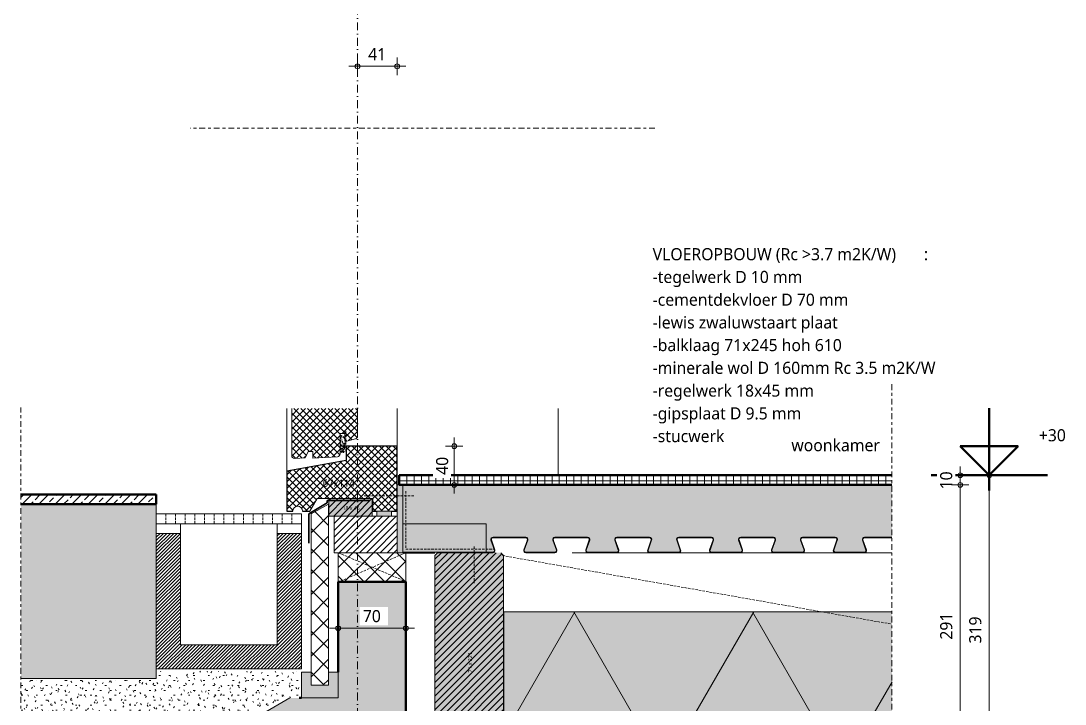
# Model space of a CAD drawing. Header units: millimetres. Extents: x 2927 to 18500, y -7154 to 6447.
# Drawn here: x 7228 to 8308, y -2173 to -1467 of the extents above; entities that cross this region are included whole.
import ezdxf

# ---------------------------------------------------------------- set-up
doc = ezdxf.new("R2010")
doc.units = ezdxf.units.MM
for name, pattern in [('MV_center', [15, 6, -3, 3, -3]), ('MV_hidden', [3.75, 2.5, -1.25]), ('MV_stramien', [16, 8, -4, 0, -4])]:
    doc.linetypes.add(name, pattern=pattern)
for name, color, linetype, lineweight in [('A-ANNO-DIMS', 211, 'Continuous', 13), ('A-ANNO-DIMS-5', 211, 'Continuous', 13), ('A-ANNO-NOTE', 131, 'Continuous', 18), ('A-DETL', 90, 'Continuous', 13), ('A-DETL-GENF', 92, 'Continuous', 18), ('A-DETL-MEDM', 33, 'Continuous', 18), ('G-ANNO-TEXT', 231, 'Continuous', 13)]:
    doc.layers.add(name, color=color, linetype=linetype, lineweight=lineweight)
doc.styles.add('Segoe UI', font='segoeui.ttf', dxfattribs={"height": 7.5})
doc.styles.add('Segoe UI_1', font='segoeui.ttf', dxfattribs={"height": 4})
doc.styles.add('Segoe UI_3', font='segoeui.ttf', dxfattribs={"height": 12.5})
doc.styles.add('Segoe UI_B', font='segoeui.ttf', dxfattribs={"height": 12.5})
doc.dimstyles.new('2_5_mm', dxfattribs={"dimscale": 304.8, "dimtxt": 13.092049, "dimasz": 0.016404, "dimexe": 0.029528, "dimexo": 0.0625, "dimgap": 0.014764, "dimtad": 1, "dimdec": 0, "dimzin": 0, "dimdsep": 46, "dimtxsty": 'Segoe UI_3', "dimblk1": 'DOTBLANK', "dimblk2": 'DOTBLANK', "dimsah": 1, "dimcen": 0.09, "dimdle": 0.029528, "dimazin": 0, "dimtfac": 1, "dimtdec": 4, "dimtix": 1, "dimtmove": 0, "dimatfit": 3, "dimfxl": 0.029528, "dimfxlon": 1, "dimtvp": 1, "dimtfill": 1, "dimtolj": 1, "dimtzin": 0, "dimarcsym": 2})
doc.dimstyles.new('2_5_mm_controle', dxfattribs={"dimscale": 304.8, "dimtxt": 13.092049, "dimasz": 0.016404, "dimexe": 0.029528, "dimexo": 0.0625, "dimgap": 0.008202, "dimtad": 1, "dimdec": 0, "dimzin": 0, "dimdsep": 46, "dimtxsty": 'Segoe UI_3', "dimblk1": 'DOTBLANK', "dimblk2": 'DOTBLANK', "dimsah": 1, "dimcen": 0.09, "dimdle": 0.029528, "dimazin": 0, "dimtfac": 1, "dimtdec": 4, "dimtix": 1, "dimtmove": 0, "dimatfit": 3, "dimfxl": 0.029528, "dimfxlon": 1, "dimtvp": 1, "dimtfill": 1, "dimtolj": 1, "dimtzin": 0, "dimarcsym": 2})
pattern_1 = [(45, (0, 0), (-3.535534, 3.535534), []), (135, (0, 0), (-3.535534, -3.535534), [])]
pattern_2 = [(45, (0, 0), (-10.606602, 10.606602), []), (135, (0, 0), (-10.606602, -10.606602), [])]

# ---------------------------------------------------------------- blocks, each defined once
blk = doc.blocks.new('42 isolatie - Type 1-3771694-Details Domera')
at = {"layer": 'A-DETL-GENF'}
blk.add_hatch(color=256, dxfattribs=at).paths.add_polyline_path([(0.3, 0.8), (401.8, 0.8), (401.8, 160.8), (0.3, 160.8), (0.3, 3.6)])
at = {"layer": 'A-DETL-GENF', "lineweight": 13}
h = blk.add_hatch(dxfattribs=at)
h.set_pattern_fill('FP_48', color=256, style=0, pattern_type=2)
h.set_pattern_definition([(60, (-2360.91, 160.98), (-138.564, 80), []), (120, (-2360.91, 160.98), (-138.564, -80), [])])
h.paths.add_polyline_path([(0.3, 0.8), (401.8, 0.8), (401.8, 160.8), (0.3, 160.8), (0.3, 3.6)])
at = {"layer": 'A-DETL-GENF'}
for p, q in [((401.8, 160.8), (0.3, 160.8)), ((0.3, 160.8), (0.3, 3.6)), ((401.8, 160.8), (0.3, 160.8)), ((0.3, 3.6), (0.3, 0.8)), ((0.3, 0.8), (72.4, 0.8)), ((72.4, 0.8), (75.3, 0.8)), ((75.3, 0.8), (93.8, 0.8)), ((93.8, 0.8), (153.4, 0.8)), ((93.8, 0.8), (153.4, 0.8)), ((153.4, 0.8), (198.4, 0.8)), ((198.4, 0.8), (401.8, 0.8)), ((198.4, 0.8), (401.8, 0.8))]:
    blk.add_line(p, q, dxfattribs=at)
blk = doc.blocks.new('00 hout_rechthoekig_sls - Vuren 71x221-V134-Details Domera')
at = {"layer": 'A-DETL-GENF'}
blk.add_hatch(color=256, dxfattribs=at).paths.add_polyline_path([(221, -68.2), (221, -2.8), (218.2, 0), (2.8, 0), (0, -2.8), (0, -68.2), (2.8, -71), (218.2, -71)])
at = {"layer": 'A-DETL-MEDM', "lineweight": 13}
h = blk.add_hatch(dxfattribs=at)
h.set_pattern_fill('FP_182', color=256, style=0, pattern_type=2)
h.set_pattern_definition([(135, (-2016.842, -7727.438), (-3.535534, -3.535534), [])])
h.paths.add_polyline_path([(221, -68.2), (221, -2.8), (218.2, 0), (2.8, 0), (0, -2.8), (0, -68.2), (2.8, -71), (218.2, -71)])
at = {"layer": 'A-DETL-MEDM'}
for p, q in [((0, -2.8), (2.8, 0)), ((2.8, 0), (0, -2.8)), ((2.8, 0), (218.2, 0)), ((218.2, 0), (221, -2.8)), ((218.2, 0), (221, -2.8)), ((221, -68.2), (221, -2.8)), ((0, -36.5), (0, -68.2)), ((2.8, -71), (0, -68.2)), ((0, -68.2), (2.8, -71)), ((2.8, -71), (218.2, -71)), ((221, -68.2), (218.2, -71)), ((218.2, -71), (221, -68.2))]:
    blk.add_line(p, q, dxfattribs=at)
blk = doc.blocks.new('42 isolatie - Type 1-3771674-Details Domera')
at = {"layer": 'A-DETL-GENF'}
blk.add_hatch(color=256, dxfattribs=at).paths.add_polyline_path([(0.3, -0.8), (0.3, -6.8), (70.3, -6.8), (70.3, -0.8), (38.3, -0.8)])
for p, q in [((0.3, -0.8), (0.3, -6.8)), ((0.3, -6.8), (70.3, -6.8)), ((43.3, -0.8), (38.3, -0.8)), ((70.3, -2.7), (70.3, -0.8))]:
    blk.add_line(p, q, dxfattribs=at)
blk = doc.blocks.new('00 hout_rechthoekig_sls - Vuren 18x45-V135-Details Domera')
at = {"layer": 'A-DETL-GENF', "lineweight": 13}
blk.add_hatch(color=256, dxfattribs=at).paths.add_polyline_path([(45, 0), (45, 18), (0, 18), (0, 0)])
at = {"layer": 'A-DETL-MEDM', "lineweight": 13}
h = blk.add_hatch(dxfattribs=at)
h.set_pattern_fill('FP_183', color=256, style=0, pattern_type=2)
h.set_pattern_definition([(45, (-7546.702, 1978.851), (-3.535534, 3.535534), [])])
h.paths.add_polyline_path([(45, 0), (45, 18), (0, 18), (0, 0)])
at = {"layer": 'A-DETL-MEDM'}
for p, q in [((45, 18), (0, 18)), ((0, 18), (0, 0)), ((45, 18), (0, 18)), ((45, 0), (45, 18)), ((45, 0), (45, 18)), ((45, 0), (45, 18)), ((0, 0), (45, 0))]:
    blk.add_line(p, q, dxfattribs=at)
blk = doc.blocks.new('NLRS_00_DI_maskeer - Type 1-4234595-Details Domera')
at = {"layer": 'A-DETL-GENF', "linetype": 'MV_center'}
blk.add_line((-100, 0), (380.5, 0), dxfattribs=at)
blk = doc.blocks.new('NLRS_00_DI_maskeer - Type 1-V137-Details Domera')
at = {"layer": 'A-DETL-GENF', "linetype": 'MV_center'}
blk.add_line((355, 0), (-100, 0), dxfattribs=at)
blk = doc.blocks.new('23 Zwaluwstaartplaat - Lewis Zwaluwstaartplaat-V138-Details Domera')
at = {"layer": 'A-DETL-GENF'}
blk.add_hatch(color=256, dxfattribs=at).paths.add_polyline_path([(354.1, 0), (383.9, 0), (384.4, 0.1), (384.9, 0.3), (385.4, 0.6), (385.7, 1), (386, 1.4), (386.1, 1.9), (386.1, 2.5), (386, 3), (382.3, 13.6), (382.4, 14), (382.5, 14.4), (382.7, 14.8), (382.9, 15.1), (383.3, 15.3), (383.7, 15.5), (384.1, 15.5), (412.5, 15.5), (412.5, 16), (384.1, 16), (383.6, 15.9), (382.9, 15.7), (382.5, 15.3), (382.3, 15), (381.9, 14.4), (381.9, 14), (381.8, 13.5), (382, 13), (385.7, 2.4), (385.6, 2), (385.4, 1.4), (385.3, 1.2), (384.9, 0.9), (384.7, 0.7), (384.3, 0.5), (383.9, 0.5), (353.7, 0.5), (353.3, 0.7), (352.9, 1), (352.6, 1.4), (352.5, 1.6), (352.4, 2), (352.4, 2.5), (352.5, 3), (356.1, 13.2), (356.1, 13.6), (356.1, 14.1), (356, 14.6), (355.7, 15.1), (355.3, 15.5), (354.7, 15.8), (354.4, 15.9), (353.9, 16), (320.1, 16), (319.6, 15.9), (318.9, 15.7), (318.5, 15.3), (318.3, 15), (317.9, 14.4), (317.9, 14), (317.8, 13.5), (318, 13), (321.7, 2.4), (321.6, 2), (321.4, 1.4), (321.3, 1.2), (320.9, 0.9), (320.7, 0.7), (320.3, 0.5), (319.9, 0.5), (289.7, 0.6), (289.3, 0.7), (288.9, 1), (288.6, 1.4), (288.5, 1.6), (288.4, 2), (288.4, 2.5), (288.5, 3), (292.1, 13.2), (292.1, 13.6), (292.1, 14.1), (291.9, 14.8), (291.7, 15.2), (291.3, 15.5), (290.9, 15.7), (290.4, 15.9), (289.9, 16), (256.1, 16), (255.6, 15.9), (254.9, 15.7), (254.5, 15.3), (254.3, 15), (254, 14.6), (253.9, 14), (253.8, 13.5), (254, 13), (257.7, 2.4), (257.6, 2), (257.4, 1.4), (257.3, 1.2), (256.9, 0.9), (256.7, 0.7), (256.3, 0.5), (255.9, 0.5), (225.7, 0.5), (225.3, 0.7), (224.9, 1), (224.6, 1.4), (224.5, 1.6), (224.4, 2), (224.4, 2.5), (224.5, 3), (228.1, 13.2), (228.2, 13.5), (228.1, 14.1), (227.9, 14.8), (227.7, 15.1), (227.3, 15.5), (226.7, 15.8), (226.4, 15.9), (225.9, 16), (192.1, 16), (191.6, 15.9), (190.9, 15.7), (190.5, 15.3), (190.3, 15), (189.9, 14.4), (189.9, 14.1), (189.8, 13.5), (190, 13), (193.7, 2.4), (193.6, 2), (193.4, 1.4), (193.3, 1.2), (192.9, 0.9), (192.7, 0.7), (192.3, 0.5), (191.9, 0.5), (161.7, 0.5), (161.3, 0.7), (160.9, 1), (160.6, 1.4), (160.5, 1.6), (160.4, 2), (160.4, 2.5), (160.5, 3), (164.1, 13.2), (164.2, 13.5), (164.1, 14.1), (163.9, 14.8), (163.7, 15.1), (163.3, 15.5), (162.7, 15.8), (162.4, 15.9), (161.9, 16), (128.1, 16), (127.6, 15.9), (126.9, 15.7), (126.5, 15.3), (126.3, 15), (125.9, 14.4), (125.9, 14.1), (125.8, 13.5), (126, 13), (129.7, 2.4), (129.6, 2), (129.4, 1.4), (129.3, 1.2), (128.9, 0.9), (128.7, 0.7), (128.3, 0.5), (127.9, 0.5), (97.7, 0.5), (97.3, 0.7), (96.9, 1), (96.6, 1.4), (96.5, 1.6), (96.4, 2), (96.4, 2.5), (96.5, 3), (100.1, 13.2), (100.2, 13.5), (100.1, 14.1), (99.9, 14.8), (99.7, 15.1), (99.3, 15.5), (98.7, 15.8), (98.4, 15.9), (97.9, 16), (64.1, 16), (63.6, 15.9), (62.9, 15.7), (62.5, 15.3), (62.3, 15), (61.9, 14.4), (61.9, 14.1), (61.8, 13.5), (62, 13), (65.7, 2.4), (65.6, 2), (65.4, 1.4), (65.3, 1.2), (64.9, 0.9), (64.7, 0.7), (64.3, 0.5), (63.9, 0.5), (33.7, 0.5), (33.3, 0.7), (32.8, 1), (32.6, 1.4), (32.5, 1.6), (32.4, 2), (32.4, 2.5), (32.5, 3), (36.1, 13.2), (36.2, 13.5), (36.1, 14.1), (35.9, 14.8), (35.7, 15.1), (35.3, 15.5), (34.7, 15.8), (34.4, 15.9), (33.9, 16), (0.1, 16), (-0.4, 15.9), (-1.1, 15.7), (-1.5, 15.3), (-1.7, 15), (-2.1, 14.4), (-2.1, 14.1), (-2.2, 13.5), (-2, 13), (1.7, 2.4), (1.6, 2), (1.4, 1.4), (1.3, 1.2), (0.9, 0.9), (0.7, 0.7), (0.3, 0.5), (-0.1, 0.5), (-24.8, 0.5), (-25.5, 0), (-0.1, 0), (0.4, 0.1), (0.9, 0.3), (1.4, 0.6), (1.7, 1), (2, 1.4), (2.1, 1.9), (2.1, 2.5), (2, 3), (-1.7, 13.6), (-1.6, 14), (-1.5, 14.4), (-1.3, 14.8), (-1.1, 15.1), (-0.7, 15.3), (-0.3, 15.5), (0.1, 15.5), (34.3, 15.5), (34.7, 15.3), (35.1, 15.1), (35.3, 14.8), (35.6, 14.3), (35.6, 14), (35.6, 13.5), (35.5, 13.1), (32, 3), (31.8, 2.5), (31.9, 1.9), (32, 1.4), (32.3, 1), (32.6, 0.6), (33.1, 0.3), (33.6, 0.1), (34.1, 0), (63.9, 0), (64.4, 0.1), (64.9, 0.3), (65.4, 0.6), (65.7, 1), (66, 1.4), (66.1, 1.9), (66.1, 2.5), (66, 3), (62.3, 13.6), (62.4, 14), (62.5, 14.4), (62.7, 14.8), (62.9, 15.1), (63.3, 15.3), (63.7, 15.5), (64.1, 15.5), (98.3, 15.5), (98.7, 15.3), (99.1, 15.1), (99.3, 14.8), (99.6, 14.3), (99.6, 14), (99.6, 13.5), (99.5, 13.1), (96, 3), (95.8, 2.5), (95.9, 1.9), (96, 1.4), (96.3, 1), (96.6, 0.6), (97.1, 0.3), (97.6, 0.1), (98.1, 0), (127.9, 0), (128.4, 0.1), (128.9, 0.3), (129.4, 0.6), (129.7, 1), (130, 1.4), (130.1, 1.9), (130.1, 2.5), (130, 3), (126.3, 13.6), (126.4, 14), (126.5, 14.4), (126.7, 14.8), (126.9, 15.1), (127.3, 15.3), (127.7, 15.5), (128.1, 15.5), (162.3, 15.5), (162.7, 15.3), (163.1, 15.1), (163.3, 14.8), (163.6, 14.3), (163.6, 14), (163.6, 13.5), (163.5, 13.1), (160, 3), (159.8, 2.5), (159.9, 1.9), (160, 1.4), (160.3, 1), (160.6, 0.6), (161.1, 0.3), (161.6, 0.1), (162.1, 0), (191.9, 0), (192.4, 0.1), (192.9, 0.3), (193.4, 0.6), (193.7, 1), (194, 1.4), (194.1, 1.9), (194.1, 2.5), (194, 3), (190.3, 13.6), (190.4, 14), (190.5, 14.4), (190.7, 14.8), (190.9, 15.1), (191.3, 15.3), (191.7, 15.5), (192.1, 15.5), (226.3, 15.5), (226.7, 15.3), (227.1, 15.1), (227.3, 14.8), (227.6, 14.3), (227.6, 14), (227.6, 13.5), (227.5, 13.1), (224, 3), (223.8, 2.5), (223.9, 1.9), (224, 1.4), (224.3, 1), (224.6, 0.6), (225.1, 0.3), (225.6, 0.1), (226.1, 0), (255.9, 0), (256.4, 0.1), (256.9, 0.3), (257.4, 0.6), (257.7, 1), (258, 1.4), (258.1, 1.9), (258.1, 2.5), (258, 3), (254.3, 13.6), (254.4, 14), (254.5, 14.4), (254.7, 14.8), (254.9, 15.1), (255.3, 15.3), (255.7, 15.5), (256.1, 15.5), (290.3, 15.5), (290.7, 15.3), (291.1, 15.1), (291.3, 14.8), (291.6, 14.3), (291.6, 14), (291.7, 13.6), (291.6, 13.2), (288, 3), (287.8, 2.5), (287.9, 1.9), (288, 1.4), (288.3, 1), (288.6, 0.6), (289.1, 0.3), (289.6, 0.1), (290.1, 0), (319.9, 0), (320.4, 0.1), (320.9, 0.3), (321.4, 0.6), (321.7, 1), (322, 1.4), (322.1, 1.9), (322.1, 2.5), (322, 3), (318.3, 13.6), (318.4, 14), (318.5, 14.4), (318.7, 14.8), (318.9, 15.1), (319.3, 15.3), (319.7, 15.5), (320.1, 15.5), (354.3, 15.5), (354.7, 15.3), (355.1, 15.1), (355.3, 14.8), (355.6, 14.3), (355.6, 14), (355.7, 13.6), (355.5, 13.1), (352, 3), (351.8, 2.5), (351.9, 1.9), (352, 1.4), (352.3, 1), (352.6, 0.6), (353.1, 0.3), (353.6, 0.1)])
for p, q in [((-2, 13), (1.6, 2.8)), ((-1.6, 13.2), (2, 3)), ((33.9, 16), (0.1, 16)), ((33.9, 15.5), (0.1, 15.5)), ((32, 3), (35.6, 13.2)), ((32.4, 2.8), (36, 13)), ((62, 13), (65.6, 2.8)), ((62.4, 13.2), (66, 3)), ((97.9, 16), (64.1, 16)), ((97.9, 15.5), (64.1, 15.5)), ((96, 3), (99.6, 13.2)), ((96.4, 2.8), (100, 13)), ((126, 13), (129.6, 2.8)), ((126.4, 13.2), (130, 3)), ((161.9, 16), (128.1, 16)), ((161.9, 15.5), (128.1, 15.5)), ((160, 3), (163.6, 13.2)), ((160.4, 2.8), (164, 13)), ((190, 13), (193.6, 2.8)), ((190.4, 13.2), (194, 3)), ((225.9, 16), (192.1, 16)), ((225.9, 15.5), (192.1, 15.5)), ((224, 3), (227.6, 13.2)), ((224.4, 2.8), (228, 13)), ((254, 13), (257.6, 2.8)), ((254.4, 13.2), (258, 3)), ((289.9, 16), (256.1, 16)), ((289.9, 15.5), (256.1, 15.5)), ((288, 3), (291.6, 13.2)), ((288.4, 2.8), (292, 13)), ((318, 13), (321.6, 2.8)), ((318.4, 13.2), (322, 3)), ((353.9, 16), (320.1, 16)), ((353.9, 15.5), (320.1, 15.5)), ((352, 3), (355.6, 13.2)), ((352.4, 2.8), (356, 13)), ((382, 13), (385.6, 2.8)), ((382.4, 13.2), (386, 3)), ((412.5, 16), (384.1, 16)), ((412.5, 15.5), (384.1, 15.5)), ((-24.8, 0.5), (-25.5, 0)), ((-25.5, 0), (-0.1, 0)), ((-0.1, 0.5), (-24.8, 0.5)), ((63.9, 0.5), (34.1, 0.5)), ((127.9, 0.5), (98.1, 0.5)), ((191.9, 0.5), (162.1, 0.5)), ((255.9, 0.5), (226.1, 0.5)), ((319.9, 0.5), (290.1, 0.5)), ((383.9, 0.5), (354.1, 0.5)), ((34.1, 0), (63.9, 0)), ((98.1, 0), (127.9, 0)), ((162.1, 0), (191.9, 0)), ((226.1, 0), (255.9, 0)), ((290.1, 0), (319.9, 0)), ((354.1, 0), (383.9, 0))]:
    blk.add_line(p, q, dxfattribs=at)
for centre, radius, start, end in [((0.1, 13.7), 2.25, 90, 199.4712), ((0.1, 13.7), 1.75, 90, 199.4712), ((33.9, 13.7), 2.25, 340.5288, 90), ((33.9, 13.7), 1.75, 340.5288, 90), ((64.1, 13.7), 2.25, 90, 199.4712), ((64.1, 13.7), 1.75, 90, 199.4712), ((97.9, 13.7), 2.25, 340.5288, 90), ((97.9, 13.7), 1.75, 340.5288, 90), ((128.1, 13.7), 2.25, 90, 199.4712), ((128.1, 13.7), 1.75, 90, 199.4712), ((161.9, 13.7), 2.25, 340.5288, 90), ((161.9, 13.7), 1.75, 340.5288, 90), ((192.1, 13.7), 2.25, 90, 199.4712), ((192.1, 13.7), 1.75, 90, 199.4712), ((225.9, 13.7), 2.25, 340.5288, 90), ((225.9, 13.7), 1.75, 340.5288, 90), ((256.1, 13.7), 2.25, 90, 199.4712), ((256.1, 13.7), 1.75, 90, 199.4712), ((289.9, 13.7), 2.25, 340.5288, 90), ((289.9, 13.7), 1.75, 340.5288, 90), ((320.1, 13.7), 2.25, 90, 199.4712), ((320.1, 13.7), 1.75, 90, 199.4712), ((353.9, 13.7), 2.25, 340.5288, 90), ((353.9, 13.7), 1.75, 340.5288, 90), ((384.1, 13.7), 2.25, 90, 199.4712), ((384.1, 13.7), 1.75, 90, 199.4712), ((-0.1, 2.2), 2.25, 270, 19.4712), ((-0.1, 2.2), 1.75, 270, 19.4712), ((34.1, 2.2), 2.25, 160.5288, 270), ((34.1, 2.2), 1.75, 160.5288, 270), ((63.9, 2.2), 2.25, 270, 19.4712), ((63.9, 2.2), 1.75, 270, 19.4712), ((98.1, 2.2), 2.25, 160.5288, 270), ((98.1, 2.2), 1.75, 160.5288, 270), ((127.9, 2.2), 2.25, 270, 19.4712), ((127.9, 2.2), 1.75, 270, 19.4712), ((162.1, 2.2), 2.25, 160.5288, 270), ((162.1, 2.2), 1.75, 160.5288, 270), ((191.9, 2.2), 2.25, 270, 19.4712), ((191.9, 2.2), 1.75, 270, 19.4712), ((226.1, 2.2), 2.25, 160.5288, 270), ((226.1, 2.2), 1.75, 160.5288, 270), ((255.9, 2.2), 2.25, 270, 19.4712), ((255.9, 2.2), 1.75, 270, 19.4712), ((290.1, 2.2), 2.25, 160.5288, 270), ((290.1, 2.2), 1.75, 160.5288, 270), ((319.9, 2.2), 2.25, 270, 19.4712), ((319.9, 2.2), 1.75, 270, 19.4712), ((354.1, 2.2), 2.25, 160.5288, 270), ((354.1, 2.2), 1.75, 160.5288, 270), ((383.9, 2.2), 2.25, 270, 19.4712), ((383.9, 2.2), 1.75, 270, 19.4712)]:
    blk.add_arc(centre, radius, start, end, dxfattribs=at)
blk = doc.blocks.new('NLRS_00_DI_maskeer - Type 1-4234594-Details Domera')
at = {"layer": 'A-DETL-GENF', "linetype": 'MV_center'}
blk.add_line((429.5, 0), (-100, 0), dxfattribs=at)
blk = doc.blocks.new('DIMBLOCK173-Details Domera')
at = {"layer": 'A-ANNO-DIMS-5'}
for p, q in [((8199.5, -1927.8), (8199.5, -1946.8)), ((8199.5, -1936.8), (8190.5, -1936.8)), ((8199.5, -1936.8), (8208.5, -1936.8)), ((8199.5, -1946.8), (8190.5, -1946.8)), ((8199.5, -1946.8), (8208.5, -1946.8))]:
    blk.add_line(p, q, dxfattribs=at)
for centre in [(8199.5, -1936.8), (8199.5, -1946.8)]:
    blk.add_circle(centre, 2.5, dxfattribs=at)
at = {"layer": 'A-ANNO-DIMS-5', "color": 0, "insert": (8178.7, -1951.4), "char_height": 12.5, "width": 22.852, "attachment_point": 1, "rotation": 90, "line_spacing_factor": 1.142579, "style": 'Segoe UI_3', "bg_fill": 3, "box_fill_scale": 1.25, "bg_fill_color": 9, "bg_fill_true_color": 13158600, "bg_fill_transparency": 0}
blk.add_mtext('10', dxfattribs=at)
blk = doc.blocks.new('_DotBlank')
at = {"color": 0, "linetype": 'ByBlock', "lineweight": -2}
blk.add_line((-0.5, 0), (-1, 0), dxfattribs=at)
blk.add_circle((0, 0), 0.5, dxfattribs=at)
blk = doc.blocks.new('DIMBLOCK174-Details Domera')
at = {"layer": 'A-ANNO-DIMS-5'}
for p, q in [((8199.5, -1946.8), (8190.5, -1946.8)), ((8199.5, -1946.8), (8199.5, -2237.8)), ((8199.5, -1946.8), (8208.5, -1946.8)), ((8199.5, -2237.8), (8190.5, -2237.8)), ((8199.5, -2237.8), (8208.5, -2237.8))]:
    blk.add_line(p, q, dxfattribs=at)
for centre in [(8199.5, -1946.8), (8199.5, -2237.8)]:
    blk.add_circle(centre, 2.5, dxfattribs=at)
at = {"layer": 'A-ANNO-DIMS-5', "color": 0, "insert": (8178.7, -2106.6), "char_height": 12.5, "width": 34.277, "attachment_point": 1, "rotation": 90, "line_spacing_factor": 1.142579, "style": 'Segoe UI_3', "bg_fill": 3, "box_fill_scale": 1.25, "bg_fill_color": 9, "bg_fill_true_color": 13158600, "bg_fill_transparency": 0}
blk.add_mtext('291', dxfattribs=at)
blk = doc.blocks.new('DIMBLOCK176-Details Domera')
at = {"layer": 'A-ANNO-DIMS-5'}
for p, q in [((8229.5, -2264.8), (8229.5, -1927.8)), ((8229.5, -1936.8), (8220.5, -1936.8)), ((8229.5, -1936.8), (8238.5, -1936.8)), ((8229.5, -2255.8), (8220.5, -2255.8)), ((8229.5, -2255.8), (8238.5, -2255.8))]:
    blk.add_line(p, q, dxfattribs=at)
for centre in [(8229.5, -1936.8), (8229.5, -2255.8)]:
    blk.add_circle(centre, 2.5, dxfattribs=at)
at = {"layer": 'A-ANNO-DIMS-5', "color": 0, "insert": (8208.7, -2110.6), "char_height": 12.5, "width": 34.277, "attachment_point": 1, "rotation": 90, "line_spacing_factor": 1.142579, "style": 'Segoe UI_3', "bg_fill": 3, "box_fill_scale": 1.25, "bg_fill_color": 9, "bg_fill_true_color": 13158600, "bg_fill_transparency": 0}
blk.add_mtext('319', dxfattribs=at)
blk = doc.blocks.new('DIMBLOCK185-Details Domera')
at = {"layer": 'A-ANNO-DIMS-5'}
for p, q in [((7676.4, -1955.8), (7676.4, -1897.8)), ((7676.4, -1906.8), (7667.4, -1906.8)), ((7676.4, -1906.8), (7685.4, -1906.8)), ((7676.4, -1946.8), (7667.4, -1946.8)), ((7676.4, -1946.8), (7685.4, -1946.8))]:
    blk.add_line(p, q, dxfattribs=at)
for centre in [(7676.4, -1906.8), (7676.4, -1946.8)]:
    blk.add_circle(centre, 2.5, dxfattribs=at)
at = {"layer": 'A-ANNO-DIMS-5', "color": 0, "insert": (7657.6, -1936.4), "char_height": 12.5, "width": 22.852, "attachment_point": 1, "rotation": 90, "line_spacing_factor": 1.142579, "style": 'Segoe UI_3', "bg_fill": 3, "box_fill_scale": 1.25, "bg_fill_color": 9, "bg_fill_true_color": 13158600, "bg_fill_transparency": 0}
blk.add_mtext('40', dxfattribs=at)
blk = doc.blocks.new('DIMBLOCK186-Details Domera')
at = {"layer": 'A-ANNO-DIMS-5'}
for p, q in [((7556.4, -2094.8), (7556.4, -2085.8)), ((7626.4, -2094.8), (7626.4, -2085.8)), ((7547.4, -2094.8), (7635.4, -2094.8)), ((7556.4, -2094.8), (7556.4, -2103.8)), ((7626.4, -2094.8), (7626.4, -2103.8))]:
    blk.add_line(p, q, dxfattribs=at)
for centre in [(7556.4, -2094.8), (7626.4, -2094.8)]:
    blk.add_circle(centre, 2.5, dxfattribs=at)
at = {"layer": 'A-ANNO-DIMS-5', "color": 0, "insert": (7581.9, -2076), "char_height": 12.5, "width": 22.852, "attachment_point": 1, "line_spacing_factor": 1.142579, "style": 'Segoe UI_3', "bg_fill": 3, "box_fill_scale": 1.25, "bg_fill_color": 9, "bg_fill_true_color": 13158600, "bg_fill_transparency": 0}
blk.add_mtext('70', dxfattribs=at)
blk = doc.blocks.new('DIMBLOCK187-Details Domera')
at = {"layer": 'A-ANNO-DIMS-5'}
for p, q in [((7576.4, -1514.4), (7576.4, -1505.4)), ((7617.4, -1514.4), (7617.4, -1505.4)), ((7567.4, -1514.4), (7626.4, -1514.4)), ((7576.4, -1514.4), (7576.4, -1523.4)), ((7617.4, -1514.4), (7617.4, -1523.4))]:
    blk.add_line(p, q, dxfattribs=at)
for centre in [(7576.4, -1514.4), (7617.4, -1514.4)]:
    blk.add_circle(centre, 2.5, dxfattribs=at)
at = {"layer": 'A-ANNO-DIMS-5', "color": 0, "insert": (7587.4, -1495.6), "char_height": 12.5, "width": 22.852, "attachment_point": 1, "line_spacing_factor": 1.142579, "style": 'Segoe UI_3', "bg_fill": 3, "box_fill_scale": 1.25, "bg_fill_color": 9, "bg_fill_true_color": 13158600, "bg_fill_transparency": 0}
blk.add_mtext('41', dxfattribs=at)

msp = doc.modelspace()

# ---------------------------------------------------------------- hatches: boundary and pattern name
at = {"layer": 'A-DETL-GENF', "lineweight": 13}
h = msp.add_hatch(dxfattribs=at)
h.set_pattern_fill('FP_12', color=250, style=0, pattern_type=2)
h.set_pattern_definition(pattern_1)
h.paths.add_polyline_path([(7511.6, -1919.4), (7522.4, -1918.8), (7525.4, -1912.4), (7530.4, -1912.4), (7530.4, -1919.1), (7555.6, -1917.7), (7556.3, -1917.6), (7557, -1917.2), (7557.6, -1916.8), (7558.1, -1916.2), (7558.3, -1915.5), (7558.4, -1914.7), (7558.4, -1893.5), (7563.4, -1893.5), (7563.4, -1901.5), (7565.4, -1901.5), (7574.2, -1899.2), (7574.9, -1898.9), (7575.6, -1898.4), (7576, -1897.8), (7576.3, -1897.1), (7576.4, -1896.3), (7576.4, -1867.9), (7508.4, -1867.9), (7508.4, -1916.4), (7508.5, -1917.1), (7508.8, -1917.7), (7509.1, -1918.3), (7509.6, -1918.8), (7510.2, -1919.1), (7510.9, -1919.3)])
h = msp.add_hatch(dxfattribs=at)
h.set_pattern_fill('FP_12', color=250, style=0, pattern_type=2)
h.set_pattern_definition(pattern_1)
h.paths.add_polyline_path([(7509.5, -1973.8), (7509.6, -1972.5), (7510.1, -1971.3), (7510.9, -1970.3), (7512, -1969.5), (7513.2, -1969), (7514.5, -1968.8), (7515.8, -1969), (7517, -1969.5), (7518, -1970.3), (7518.8, -1971.3), (7519.3, -1972.5), (7519.5, -1973.8), (7527.2, -1973.8), (7534.7, -1960.9), (7592.4, -1960.9), (7592.4, -1973.8), (7617.4, -1973.8), (7617.4, -1906.8), (7564.8, -1906.8), (7564.8, -1921.7), (7503.4, -1932.5), (7503.4, -1973.8)])
h = msp.add_hatch(dxfattribs=at)
h.set_pattern_fill('FP_62', color=253, style=0, pattern_type=2)
h.set_pattern_definition([(0, (0, 0), (0, 7.5), []), (90, (0, 0), (-7.5, 5e-16), [])])
h.paths.add_polyline_path([(7955.8, -1946.8), (8128.9, -1946.8), (8128.9, -1936.8), (7619.4, -1936.8), (7619.4, -1946.8), (7680.5, -1946.8)])
at = {"layer": 'A-DETL-GENF'}
for color, points in [(9, [(7659.3, -2016.8), (7690.9, -2016.8), (7691.7, -2016.3), (7716.8, -2016.3), (7717.2, -2016.1), (7717.5, -2015.9), (7717.9, -2015.4), (7718, -2015.2), (7718.1, -2014.8), (7718.1, -2014.4), (7717.9, -2013.8), (7714.4, -2003.8), (7714.3, -2003.3), (7714.3, -2002.8), (7714.5, -2002.1), (7714.8, -2001.7), (7715.1, -2001.3), (7715.7, -2001), (7716.1, -2000.9), (7716.9, -2000.8), (7750.8, -2000.9), (7750.9, -2000.9), (7751.5, -2001.2), (7752, -2001.6), (7752.2, -2001.8), (7752.5, -2002.4), (7752.6, -2002.9), (7752.6, -2003.3), (7752.5, -2003.8), (7748.8, -2014.4), (7748.8, -2014.9), (7749, -2015.4), (7749.1, -2015.6), (7749.5, -2016), (7749.7, -2016.1), (7750.1, -2016.3), (7750.5, -2016.3), (7780.8, -2016.3), (7781.2, -2016.1), (7781.5, -2015.9), (7781.9, -2015.4), (7782, -2015.2), (7782.1, -2014.8), (7782.1, -2014.4), (7781.9, -2013.8), (7778.4, -2003.7), (7778.3, -2003.3), (7778.3, -2002.8), (7778.5, -2002.1), (7778.8, -2001.7), (7779.1, -2001.3), (7779.7, -2001), (7780.1, -2000.9), (7780.9, -2000.8), (7814.8, -2000.9), (7814.9, -2000.9), (7815.5, -2001.2), (7816, -2001.6), (7816.2, -2001.8), (7816.5, -2002.4), (7816.6, -2002.9), (7816.6, -2003.3), (7816.5, -2003.8), (7812.8, -2014.4), (7812.8, -2014.9), (7813, -2015.4), (7813.1, -2015.6), (7813.5, -2016), (7813.7, -2016.1), (7814.1, -2016.3), (7814.5, -2016.3), (7844.8, -2016.3), (7845.2, -2016.1), (7845.5, -2015.9), (7845.9, -2015.4), (7846, -2015.2), (7846.1, -2014.8), (7846.1, -2014.4), (7845.9, -2013.8), (7842.4, -2003.8), (7842.3, -2003.3), (7842.3, -2002.8), (7842.5, -2002.1), (7842.8, -2001.7), (7843.1, -2001.3), (7843.7, -2001), (7844.1, -2000.9), (7844.9, -2000.8), (7878.8, -2000.9), (7878.9, -2000.9), (7879.5, -2001.2), (7880, -2001.6), (7880.2, -2001.8), (7880.5, -2002.4), (7880.6, -2002.8), (7880.6, -2003.3), (7880.5, -2003.8), (7876.8, -2014.4), (7876.8, -2014.9), (7876.9, -2015.2), (7877.1, -2015.6), (7877.5, -2016), (7877.7, -2016.1), (7878.1, -2016.3), (7878.5, -2016.3), (7908.8, -2016.3), (7909.2, -2016.1), (7909.5, -2015.9), (7909.8, -2015.5), (7910, -2015.2), (7910.1, -2014.8), (7910.1, -2014.4), (7909.9, -2013.8), (7906.4, -2003.8), (7906.3, -2003.3), (7906.3, -2002.8), (7906.5, -2002.1), (7906.8, -2001.7), (7907.1, -2001.3), (7907.7, -2001), (7908.1, -2000.9), (7908.9, -2000.8), (7942.8, -2000.9), (7942.9, -2000.9), (7943.5, -2001.2), (7944, -2001.6), (7944.2, -2001.8), (7944.5, -2002.4), (7944.6, -2002.9), (7944.6, -2003.3), (7944.5, -2003.8), (7940.8, -2014.4), (7940.8, -2014.8), (7941, -2015.4), (7941.1, -2015.6), (7941.5, -2016), (7941.7, -2016.1), (7942.1, -2016.3), (7942.5, -2016.3), (7972.8, -2016.3), (7973.2, -2016.1), (7973.5, -2015.9), (7973.9, -2015.4), (7974, -2015.2), (7974.1, -2014.8), (7974.1, -2014.4), (7973.9, -2013.8), (7970.4, -2003.8), (7970.3, -2003.3), (7970.3, -2002.8), (7970.5, -2002.1), (7970.8, -2001.7), (7971.1, -2001.3), (7971.7, -2001), (7972.1, -2000.9), (7972.9, -2000.8), (8006.8, -2000.9), (8006.9, -2000.9), (8007.4, -2001.1), (8008, -2001.5), (8008.2, -2001.8), (8008.5, -2002.4), (8008.6, -2002.9), (8008.6, -2003.3), (8008.5, -2003.8), (8004.8, -2014.4), (8004.8, -2014.9), (8005, -2015.4), (8005.1, -2015.6), (8005.5, -2016), (8005.7, -2016.1), (8006.1, -2016.3), (8006.5, -2016.3), (8036.8, -2016.3), (8037.2, -2016.1), (8037.5, -2015.9), (8037.9, -2015.4), (8038, -2015.2), (8038.1, -2014.8), (8038.1, -2014.4), (8037.9, -2013.8), (8034.4, -2003.8), (8034.3, -2003.3), (8034.3, -2002.8), (8034.5, -2002.1), (8034.8, -2001.7), (8035.1, -2001.3), (8035.7, -2001), (8036.1, -2000.9), (8036.9, -2000.8), (8070.8, -2000.9), (8070.9, -2000.9), (8071.5, -2001.2), (8072, -2001.6), (8072.2, -2001.8), (8072.5, -2002.4), (8072.6, -2002.9), (8072.6, -2003.3), (8072.5, -2003.8), (8068.8, -2014.4), (8068.8, -2014.9), (8069, -2015.4), (8069.1, -2015.6), (8069.5, -2016), (8069.7, -2016.1), (8070.1, -2016.3), (8070.5, -2016.3), (8100.8, -2016.3), (8101.2, -2016.1), (8101.5, -2015.9), (8101.9, -2015.4), (8102, -2015.2), (8102.1, -2014.8), (8102.1, -2014.4), (8101.9, -2013.8), (8098.4, -2003.8), (8098.3, -2003.3), (8098.3, -2002.8), (8098.5, -2002.1), (8098.8, -2001.7), (8099.1, -2001.3), (8099.7, -2001), (8100.1, -2000.9), (8100.9, -2000.8), (8128.9, -2000.8), (8128.9, -1946.8), (7623.4, -1946.8), (7623.4, -2016.8), (7656.4, -2016.8)]), (9, [(7228.4, -2146.8), (7368.4, -2146.8), (7368.4, -1966.8), (7228.4, -1966.8), (7228.4, -2136.8)]), (7, [(7596.4, -1978.9), (7611.5, -1978.9), (7611.5, -1973.8), (7596.4, -1973.8)]), (9, [(7326.4, -2470.1), (7626.4, -2470.1), (7626.4, -2046.8), (7556.4, -2046.8), (7556.4, -2166.8), (7506.4, -2166.8), (7326.4, -2270.8)]), (9, [(7556.4, -2166.8), (7556.4, -2140.2), (7546.4, -2140.2), (7546.4, -2153.7), (7528.4, -2153.7), (7528.4, -2140.2), (7518.4, -2140.2), (7518.4, -2166.8)])]:
    msp.add_hatch(color=color, dxfattribs=at).paths.add_polyline_path(points)
at = {"layer": 'A-DETL-GENF', "lineweight": 13}
h = msp.add_hatch(dxfattribs=at)
h.set_pattern_fill('FP_61', color=253, style=0, pattern_type=2)
h.set_pattern_definition([(45, (0, 0), (-8.531243, 8.531243), []), (45, (8.531, 0), (-8.531243, 8.531243), [6.033, -3.016])])
h.paths.add_polyline_path([(7228.4, -1966.8), (7368.4, -1966.8), (7368.4, -1956.8), (7228.4, -1956.8)])
h = msp.add_hatch(dxfattribs=at)
h.set_pattern_fill('FP_19', color=251, style=0, pattern_type=2)
h.set_pattern_definition(pattern_2)
h.paths.add_polyline_path([(7546.4, -2153.7), (7546.4, -1966.5), (7528.4, -1976.5), (7528.4, -2153.7), (7534.7, -2153.7)])
h = msp.add_hatch(dxfattribs=at)
h.set_pattern_fill('FP_10', color=250, style=0, pattern_type=2)
h.set_pattern_definition([(45, (0, 0), (-3.535534, 3.535534), [])])
h.paths.add_polyline_path([(7611.5, -2016.8), (7617.4, -2016.8), (7617.4, -1978.9), (7552.2, -1978.9), (7552.2, -2016.8), (7596.4, -2016.8)])
h = msp.add_hatch(dxfattribs=at)
h.set_pattern_fill('FP_65', color=253, style=0, pattern_type=2)
h.set_pattern_definition([(45, (0, 0), (-1.76776695, 1.76776695), [])])
h.paths.add_polyline_path([(7405.2, -2136.8), (7518.4, -2136.8), (7518.4, -1996.8), (7493.4, -1996.8), (7493.4, -2111.8), (7393.4, -2111.8), (7393.4, -1996.8), (7368.4, -1996.8), (7368.4, -2136.8)])
h = msp.add_hatch(dxfattribs=at)
h.set_pattern_fill('FP_19', color=251, style=0, pattern_type=2)
h.set_pattern_definition(pattern_2)
h.paths.add_polyline_path([(7556.4, -2046.8), (7626.4, -2046.8), (7626.4, -2016.8), (7556.4, -2016.8)])
h = msp.add_hatch(dxfattribs=at)
h.set_pattern_fill('FP_5', color=253, style=0, pattern_type=2)
h.set_pattern_definition([(0, (0, 0), (20.32, 5.08), [1.676, -13.564, 1.676, -13.564, -81.28]), (0, (0, 0), (20.32, 5.08), [-30.48, 1.676, -28.804, 1.676, -13.564, -35.56]), (0, (0, 0), (20.32, 5.08), [-76.2, 1.676, -8.484, 1.676, -23.724]), (120, (7.62, 2.54), (-14.559409, 15.0576362), [1.676, -13.564, 1.676, -13.564, -81.28]), (120, (7.62, 2.54), (-14.559409, 15.0576362), [-30.48, 1.676, -28.804, 1.676, -13.564, -35.56]), (120, (7.62, 2.54), (-14.559409, 15.0576362), [-76.2, 1.676, -8.484, 1.676, -23.724]), (240, (10.16, 12.7), (-5.760591, -20.1376362), [1.676, -13.564, 1.676, -13.564, -81.28]), (240, (10.16, 12.7), (-5.760591, -20.1376362), [-30.48, 1.676, -28.804, 1.676, -13.564, -35.56]), (240, (10.16, 12.7), (-5.760591, -20.1376362), [-76.2, 1.676, -8.484, 1.676, -23.724])])
h.paths.add_polyline_path([(7322.7, -2270.8), (7502.7, -2166.8), (7516.1, -2166.8), (7516.1, -2139.1), (7370.6, -2139.1), (7370.6, -2148.5), (7228.4, -2148.5), (7228.4, -2270.8)])

# ---------------------------------------------------------------- linework, layer by layer
at = {"layer": 'A-DETL', "linetype": 'MV_stramien', "lineweight": 18}
msp.add_line((7576.4, -2748.9), (7576.4, -308.9), dxfattribs=at)
at = {"layer": 'A-DETL'}
for p, q in [((7503.4, -1867.9), (7503.4, -1935.7)), ((7617.4, -1906.8), (7617.4, -1867.9)), ((7783.9, -1936.8), (7783.9, -1867.9)), ((7783.9, -1947.6), (7783.9, -1946.8))]:
    msp.add_line(p, q, dxfattribs=at)
at = {"layer": 'A-DETL', "lineweight": 18}
for p, q in [((7508.4, -1867.9), (7508.4, -1916.4)), ((7576.4, -1896.3), (7576.4, -1867.9)), ((7558.4, -1914.7), (7558.4, -1893.5)), ((7558.4, -1893.5), (7563.4, -1893.5)), ((7563.4, -1893.5), (7563.4, -1901.5)), ((7565.4, -1901.5), (7574.2, -1899.2)), ((7563.4, -1901.5), (7565.4, -1901.5)), ((7511.6, -1919.4), (7522.4, -1918.8)), ((7522.4, -1918.8), (7525.4, -1912.4)), ((7525.4, -1912.4), (7530.4, -1912.4)), ((7530.4, -1912.4), (7530.4, -1919.1)), ((7530.4, -1919.1), (7555.6, -1917.7)), ((7527.2, -1973.8), (7534.7, -1960.9)), ((7534.7, -1960.9), (7546.7, -1960.9)), ((7591.7, -1960.9), (7592.4, -1960.9)), ((7592.4, -1960.9), (7592.4, -1973.8)), ((7368.4, -1996.8), (7368.4, -1966.8)), ((7546.4, -1966.5), (7528.4, -1976.5)), ((7546.4, -2140.2), (7546.4, -1966.5)), ((7611.5, -1973.8), (7596.4, -1973.8)), ((7596.4, -1973.8), (7596.4, -1978.9)), ((7611.5, -1978.9), (7611.5, -1973.8)), ((7368.4, -1976.8), (7518.4, -1976.8)), ((7368.4, -1996.8), (7368.4, -1976.8)), ((7518.4, -1976.8), (7518.4, -1996.8)), ((7528.4, -1976.5), (7528.4, -2140.2)), ((7552.2, -1978.9), (7552.2, -2016.8)), ((7596.4, -1978.9), (7591.7, -1978.9)), ((7596.4, -1978.9), (7611.5, -1978.9)), ((7617.4, -1978.9), (7611.5, -1978.9)), ((7617.4, -2016.8), (7617.4, -1978.9)), ((7368.4, -1986.8), (7518.4, -1986.8)), ((7393.4, -1996.8), (7368.4, -1996.8)), ((7368.4, -1996.8), (7368.4, -2136.8)), ((7393.4, -1996.8), (7393.4, -1986.8)), ((7393.4, -2111.8), (7393.4, -1996.8)), ((7493.4, -1996.8), (7493.4, -1986.8)), ((7518.4, -1996.8), (7493.4, -1996.8)), ((7493.4, -1996.8), (7493.4, -2111.8)), ((7518.4, -2136.8), (7518.4, -1996.8)), ((7709.3, -1986.8), (7623.4, -1986.8)), ((7623.4, -1986.8), (7623.4, -2016.2)), ((7709.3, -2016.2), (7709.3, -1986.8)), ((7552.2, -2016.8), (7617.4, -2016.8)), ((7626.4, -2016.8), (7556.4, -2016.8)), ((7556.4, -2016.8), (7556.4, -2046.8)), ((7623.4, -2016.2), (7709.3, -2016.2)), ((7626.4, -2046.8), (7626.4, -2016.8)), ((7798.4, -2016.8), (8128.9, -2016.8)), ((7556.4, -2046.8), (7626.4, -2046.8)), ((7493.4, -2111.8), (7393.4, -2111.8)), ((7368.4, -2146.8), (7368.4, -2136.8)), ((7368.4, -2136.8), (7518.4, -2136.8)), ((7228.4, -2146.8), (7368.4, -2146.8)), ((7528.4, -2140.2), (7518.4, -2140.2)), ((7518.4, -2140.2), (7518.4, -2166.8)), ((7528.4, -2153.7), (7528.4, -2140.2)), ((7556.4, -2140.2), (7546.4, -2140.2)), ((7546.4, -2140.2), (7546.4, -2153.7)), ((7556.4, -2166.8), (7556.4, -2140.2)), ((7546.4, -2153.7), (7528.4, -2153.7)), ((7506.4, -2166.8), (7326.4, -2270.8)), ((7518.4, -2166.8), (7556.4, -2166.8))]:
    msp.add_line(p, q, dxfattribs=at)
at = {"layer": 'A-DETL', "lineweight": 50}
for p, q in [((8229.5, -1867.5), (8229.5, -1952.5)), ((8259.5, -1906.8), (8199.5, -1906.8)), ((8229.5, -1936.8), (8199.5, -1906.8)), ((8229.5, -1936.8), (8259.5, -1906.8)), ((8128.9, -1936.8), (7619.4, -1936.8)), ((7619.4, -1936.8), (7619.4, -1946.8)), ((8169.5, -1936.8), (8289.5, -1936.8)), ((7619.4, -1946.8), (8128.9, -1946.8)), ((7368.4, -1956.8), (7228.4, -1956.8)), ((7368.4, -1966.8), (7368.4, -1956.8)), ((7228.4, -1966.8), (7368.4, -1966.8)), ((7626.4, -2046.8), (7556.4, -2046.8)), ((7556.4, -2046.8), (7556.4, -2140.2)), ((7626.4, -2470.1), (7626.4, -2046.8)), ((7518.4, -2166.8), (7516.1, -2166.8))]:
    msp.add_line(p, q, dxfattribs=at)
at = {"layer": 'A-DETL', "linetype": 'MV_hidden', "lineweight": 18}
for p, q in [((7558.4, -1895.2), (7562.9, -1897.5)), ((7558.4, -1896), (7558.4, -1913.4)), ((7562.3, -1897.9), (7559.3, -1896.8)), ((7559.3, -1896.8), (7559.3, -1912.9)), ((7562.8, -1898.7), (7562.3, -1897.9)), ((7562.9, -1897.5), (7563.4, -1898.5)), ((7563.4, -1898.5), (7563.4, -1900)), ((7564.4, -1912.4), (7564.4, -1891.4)), ((7560.9, -1905.8), (7559.3, -1905.8)), ((7559.3, -1906.6), (7561, -1906.6)), ((7561.1, -1909.1), (7559.3, -1909.1)), ((7559.3, -1909.9), (7561.4, -1909.9)), ((7561.2, -1903.7), (7560.3, -1900)), ((7561, -1906.6), (7561.5, -1908.6)), ((7564.8, -1903.7), (7561.2, -1903.7)), ((7561.4, -1904.5), (7564.8, -1904.5)), ((7562.4, -1909.3), (7561.7, -1910.9)), ((7561.8, -1906.3), (7562.7, -1905.4)), ((7562.3, -1908.6), (7561.8, -1906.3)), ((7562.3, -1908.6), (7561.8, -1906.3)), ((7562.8, -1906.3), (7562.4, -1909.3)), ((7562.4, -1911), (7563, -1909.6)), ((7562.7, -1905.4), (7562.8, -1906.3)), ((7563, -1909.6), (7563.4, -1906.4)), ((7563.4, -1906.4), (7563.4, -1904.7)), ((7560.3, -1911), (7559.7, -1912.9)), ((7560.1, -1913.5), (7560.8, -1911.5)), ((7561.1, -1911.5), (7562.1, -1913.5)), ((7562.4, -1912.9), (7561.4, -1910.8)), ((7561.7, -1911.2), (7562, -1911.9)), ((7562.6, -1912), (7562.6, -1912.9)), ((7626.4, -1953.1), (7626.4, -2013.1)), ((7634.7, -1958), (7582.9, -1958)), ((7378.4, -1976.8), (7378.4, -1986.8)), ((7388.4, -1976.8), (7388.4, -1986.8)), ((7398.4, -1976.8), (7398.4, -1986.8)), ((7408.4, -1976.8), (7408.4, -1986.8)), ((7418.4, -1976.8), (7418.4, -1986.8)), ((7428.4, -1976.8), (7428.4, -1986.8)), ((7438.4, -1976.8), (7438.4, -1986.8)), ((7448.4, -1976.8), (7448.4, -1986.8)), ((7458.4, -1976.8), (7458.4, -1986.8)), ((7468.4, -1976.8), (7468.4, -1986.8)), ((7478.4, -1976.8), (7478.4, -1986.8)), ((7488.4, -1976.8), (7488.4, -1986.8)), ((7498.4, -1976.8), (7498.4, -1986.8)), ((7508.4, -1976.8), (7508.4, -1986.8)), ((7556.4, -2016.8), (7626.9, -2046.8)), ((7626.4, -2016.8), (7557.2, -2046.8)), ((7626.4, -2013.1), (7717.7, -2013.1)), ((7697.1, -2010.3), (7697.1, -2016.3)), ((7697.1, -2016.8), (7697.1, -2048.1)), ((7726.2, -2019.7), (8128.9, -2090.6))]:
    msp.add_line(p, q, dxfattribs=at)
at = {"layer": 'A-DETL', "lineweight": 35}
for p, q in [((7545, -1962.8), (7589.1, -1962.8)), ((7545, -1965.2), (7545, -1962.8)), ((7526, -1976.6), (7545, -1965.2)), ((7526, -2007), (7526, -1976.6))]:
    msp.add_line(p, q, dxfattribs=at)
at = {"layer": 'A-DETL', "lineweight": 25}
msp.add_line((7623.4, -2016.8), (7656.4, -2016.8), dxfattribs=at)
at = {"layer": 'A-DETL', "lineweight": 18}
for centre, radius, start, end in [((7573.4, -1896.3), 3, 285, 0), ((7511.4, -1916.4), 3, 180, 273.0941), ((7555.4, -1914.7), 3, 273.0941, 0), ((7514.5, -1973.8), 5, 0, 180)]:
    msp.add_arc(centre, radius, start, end, dxfattribs=at)
at = {"layer": 'A-DETL-MEDM', "lineweight": 25}
for p, q in [((7617.4, -1906.8), (7564.8, -1906.8)), ((7564.8, -1906.8), (7564.8, -1921.7)), ((7617.4, -1973.8), (7617.4, -1906.8)), ((7564.8, -1921.7), (7503.4, -1932.5)), ((7503.4, -1932.5), (7503.4, -1973.8)), ((7503.4, -1973.8), (7509.5, -1973.8)), ((7519.5, -1973.8), (7527.2, -1973.8)), ((7592.4, -1973.8), (7596.4, -1973.8)), ((7611.5, -1973.8), (7617.4, -1973.8))]:
    msp.add_line(p, q, dxfattribs=at)

# ---------------------------------------------------------------- block references
at = {"layer": 'A-DETL-GENF', "linetype": 'MV_center'}
for name, p, rotation in [('NLRS_00_DI_maskeer - Type 1-4234595-Details Domera', (7783.9, -1578.2), 180), ('NLRS_00_DI_maskeer - Type 1-4234594-Details Domera', (8128.9, -2272.3), 89.99999999999991), ('NLRS_00_DI_maskeer - Type 1-V137-Details Domera', (7228.4, -1966.8), 269.9999999999998)]:
    msp.add_blockref(name, p, dxfattribs=dict(at, rotation=rotation))
at = {"layer": 'A-DETL-GENF', "rotation": 89.99999999999964}
msp.add_blockref('42 isolatie - Type 1-3771674-Details Domera', (7616.6, -2017.1), dxfattribs=at)
at = {"layer": 'A-DETL-GENF'}
for name, p in [('23 Zwaluwstaartplaat - Lewis Zwaluwstaartplaat-V138-Details Domera', (7716.4, -2016.8)), ('42 isolatie - Type 1-3771694-Details Domera', (7727.2, -2238.6))]:
    msp.add_blockref(name, p, dxfattribs=at)
at = {"layer": 'A-DETL-MEDM', "lineweight": 13}
msp.add_blockref('00 hout_rechthoekig_sls - Vuren 18x45-V135-Details Domera', (7546.7, -1978.9), dxfattribs=at)
at = {"layer": 'A-DETL-MEDM', "rotation": 270.0000000000001}
msp.add_blockref('00 hout_rechthoekig_sls - Vuren 71x221-V134-Details Domera', (7727.4, -2016.8), dxfattribs=at)

# ---------------------------------------------------------------- texts
at = {"layer": 'A-ANNO-NOTE', "lineweight": 13, "insert": (7560.9, -1968.7), "char_height": 4, "width": 23.65, "attachment_point": 1, "style": 'Segoe UI_1'}
msp.add_mtext('18 x 45', dxfattribs=at)
at = {"layer": 'A-ANNO-NOTE', "lineweight": 13, "insert": (7690.8, -2140.5), "char_height": 4, "width": 27.658, "attachment_point": 1, "rotation": 90, "style": 'Segoe UI_1'}
msp.add_mtext('71 x 221', dxfattribs=at)
at = {"layer": 'G-ANNO-TEXT', "color": 7, "char_height": 12.5, "attachment_point": 1}
for s, insert, width, style in [('VLOEROPBOUW (Rc >3.7 m2K/W)', (7881.5, -1702.2), 339.916, 'Segoe UI_B'), (':', (8161.9, -1702.2), 4.409, 'Segoe UI_3'), ('-tegelwerk D 10 mm', (7881.5, -1725.7), 192.806, 'Segoe UI_3'), ('-cementdekvloer D 70 mm ', (7881.5, -1749.2), 257.342, 'Segoe UI_3'), ('-lewis zwaluwstaart plaat', (7881.5, -1772.7), 232.89, 'Segoe UI_3'), ('-balklaag 71x245 hoh 610', (7881.5, -1796.1), 243.713, 'Segoe UI_3'), ('-minerale wol D 160mm Rc 3.5 m2K/W', (7881.5, -1819.6), 366.371, 'Segoe UI_3'), ('-regelwerk 18x45 mm', (7881.5, -1843.1), 204.831, 'Segoe UI_3'), ('-gipsplaat D 9.5 mm', (7881.5, -1866.6), 191.202, 'Segoe UI_3'), ('+30', (8280.7, -1889.2), 37.679, 'Segoe UI_3'), ('-stucwerk', (7881.5, -1890.1), 90.19, 'Segoe UI_3'), ('woonkamer', (8024.9, -1899.5), 110.232, 'Segoe UI_3')]:
    msp.add_mtext(s, dxfattribs=dict(at, insert=insert, width=width, style=style))
at = {"layer": 'G-ANNO-TEXT', "color": 8, "insert": (7540.4, -1941.2), "char_height": 7.5, "width": 40.084, "attachment_point": 1, "style": 'Segoe UI'}
msp.add_mtext('67x114', dxfattribs=at)

# ---------------------------------------------------------------- next in the draw order: dimensions: what is measured, and where the dimension line sits
at = {"layer": 'A-ANNO-DIMS'}
for base, p1, p2, override, picture, middle in [((7617.4, -1514.4), (7576.4, -1505.4), (7617.4, -1523.4), {"dimpost": '<>', "dimfxl": 44.777226}, 'DIMBLOCK187-Details Domera', (7596.9, -1505.5)), ((7626.4, -2094.8), (7556.4, -2085.8), (7626.4, -2085.8), {"dimpost": '<>', "dimfxl": 70}, 'DIMBLOCK186-Details Domera', (7591.4, -2085.8))]:
    dim = msp.add_linear_dim(base=base, p1=p1, p2=p2, dimstyle='2_5_mm_controle', override=override, dxfattribs=at)
    dim.commit()
    dim.dimension.update_dxf_attribs({"geometry": picture, "text_midpoint": middle})
for base, p1, p2, dimstyle, override, picture, middle in [((7676.4, -1906.8), (7667.4, -1946.8), (7667.4, -1906.8), '2_5_mm_controle', {"dimpost": '<>', "dimfxl": 40}, 'DIMBLOCK185-Details Domera', (7667.4, -1926.8)), ((8199.5, -1946.8), (8190.5, -1936.8), (8190.5, -1946.8), '2_5_mm', {"dimpost": '<>', "dimfxl": 10}, 'DIMBLOCK173-Details Domera', (8188.5, -1941.8))]:
    dim = msp.add_linear_dim(base=base, p1=p1, p2=p2, angle=90, dimstyle=dimstyle, override=override, dxfattribs=at)
    dim.commit()
    dim.dimension.update_dxf_attribs({"geometry": picture, "text_midpoint": middle})

# ---------------------------------------------------------------- next in the draw order: dimensions: what is measured, and where the dimension line sits
dim = msp.add_linear_dim(base=(8199.5, -2237.8), p1=(8190.5, -1946.8), p2=(8190.5, -2237.8), angle=90, dimstyle='2_5_mm', override={"dimpost": '<>', "dimfxl": 291}, dxfattribs=at)
dim.commit()
dim.dimension.update_dxf_attribs({"geometry": 'DIMBLOCK174-Details Domera', "text_midpoint": (8188.5, -2092.3)})

# ---------------------------------------------------------------- next in the draw order: dimensions: what is measured, and where the dimension line sits
dim = msp.add_linear_dim(base=(8229.5, -1936.8), p1=(8220.5, -2255.8), p2=(8220.5, -1936.8), angle=90, dimstyle='2_5_mm', override={"dimpost": '<>', "dimfxl": 319}, dxfattribs=at)
dim.commit()
dim.dimension.update_dxf_attribs({"geometry": 'DIMBLOCK176-Details Domera', "text_midpoint": (8218.5, -2096.3)})

doc.saveas('drawing.dxf')
